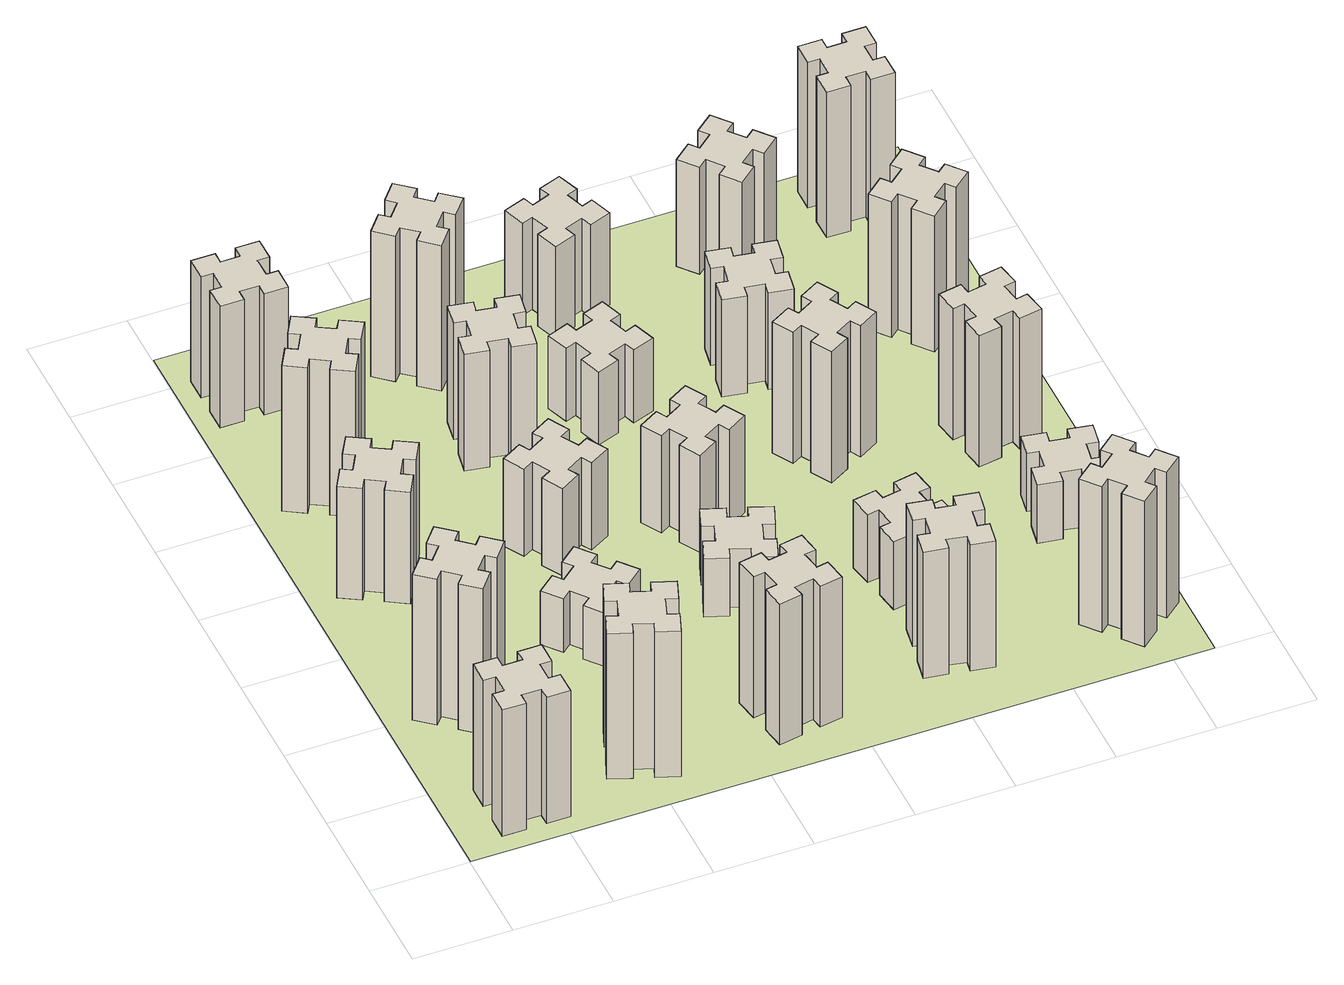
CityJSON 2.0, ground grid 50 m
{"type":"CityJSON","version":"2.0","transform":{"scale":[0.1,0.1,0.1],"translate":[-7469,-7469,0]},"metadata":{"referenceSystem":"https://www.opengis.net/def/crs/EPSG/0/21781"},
"CityObjects":{
"building1":{"type":"Building","attributes":{"class":"1000","function":"1000","usage":"1000","yearOfConstruction":2016,"roofType":"1000","measuredHeight":78,"storeysAboveGround":30,"storeysBelowGround":0},"geometry":[{"type":"Solid","lod":"1","boundaries":[[[[0,1,2,3,4,5,6,7,8,9,10,11,12,13,14,15,16,17,18,19]],[[17,16,20,21]],[[16,15,22,20]],[[15,14,23,22]],[[14,13,24,23]],[[13,12,25,24]],[[12,11,26,25]],[[11,10,27,26]],[[10,9,28,27]],[[9,8,29,28]],[[8,7,30,29]],[[7,6,31,30]],[[6,5,32,31]],[[5,4,33,32]],[[4,3,34,33]],[[3,2,35,34]],[[2,1,36,35]],[[1,0,37,36]],[[0,19,38,37]],[[19,18,39,38]],[[18,17,21,39]],[[24,25,26,27,28,29,30,31,32,33,34,35,36,37,38,39,21,20,22,23]]]]}]},
"building2":{"type":"Building","attributes":{"class":"1000","function":"1000","usage":"1000","yearOfConstruction":2016,"roofType":"1000","measuredHeight":90,"storeysAboveGround":30,"storeysBelowGround":0},"geometry":[{"type":"Solid","lod":"1","boundaries":[[[[40,41,42,43,44,45,46,47,48,49,50,51,52,53,54,55,56,57,58,59]],[[57,56,60,61]],[[56,55,62,60]],[[55,54,63,62]],[[54,53,64,63]],[[53,52,65,64]],[[52,51,66,65]],[[51,50,67,66]],[[50,49,68,67]],[[49,48,69,68]],[[48,47,70,69]],[[47,46,71,70]],[[46,45,72,71]],[[45,44,73,72]],[[44,43,74,73]],[[43,42,75,74]],[[42,41,76,75]],[[41,40,77,76]],[[40,59,78,77]],[[59,58,79,78]],[[58,57,61,79]],[[64,65,66,67,68,69,70,71,72,73,74,75,76,77,78,79,61,60,62,63]]]]}]},
"building3":{"type":"Building","attributes":{"class":"1000","function":"1000","usage":"1000","yearOfConstruction":2016,"roofType":"1000","measuredHeight":69,"storeysAboveGround":30,"storeysBelowGround":0},"geometry":[{"type":"Solid","lod":"1","boundaries":[[[[80,81,82,83,84,85,86,87,88,89,90,91,92,93,94,95,96,97,98,99]],[[97,96,100,101]],[[96,95,102,100]],[[95,94,103,102]],[[94,93,104,103]],[[93,92,105,104]],[[92,91,106,105]],[[91,90,107,106]],[[90,89,108,107]],[[89,88,109,108]],[[88,87,110,109]],[[87,86,111,110]],[[86,85,112,111]],[[85,84,113,112]],[[84,83,114,113]],[[83,82,115,114]],[[82,81,116,115]],[[81,80,117,116]],[[80,99,118,117]],[[99,98,119,118]],[[98,97,101,119]],[[104,105,106,107,108,109,110,111,112,113,114,115,116,117,118,119,101,100,102,103]]]]}]},
"building4":{"type":"Building","attributes":{"class":"1000","function":"1000","usage":"1000","yearOfConstruction":2016,"roofType":"1000","measuredHeight":90,"storeysAboveGround":30,"storeysBelowGround":0},"geometry":[{"type":"Solid","lod":"1","boundaries":[[[[120,121,122,123,124,125,126,127,128,129,130,131,132,133,134,135,136,137,138,139]],[[137,136,140,141]],[[136,135,142,140]],[[135,134,143,142]],[[134,133,144,143]],[[133,132,145,144]],[[132,131,146,145]],[[131,130,147,146]],[[130,129,148,147]],[[129,128,149,148]],[[128,127,150,149]],[[127,126,151,150]],[[126,125,152,151]],[[125,124,153,152]],[[124,123,154,153]],[[123,122,155,154]],[[122,121,156,155]],[[121,120,157,156]],[[120,139,158,157]],[[139,138,159,158]],[[138,137,141,159]],[[144,145,146,147,148,149,150,151,152,153,154,155,156,157,158,159,141,140,142,143]]]]}]},
"building5":{"type":"Building","attributes":{"class":"1000","function":"1000","usage":"1000","yearOfConstruction":2016,"roofType":"1000","measuredHeight":90,"storeysAboveGround":30,"storeysBelowGround":0},"geometry":[{"type":"Solid","lod":"1","boundaries":[[[[160,161,162,163,164,165,166,167,168,169,170,171,172,173,174,175,176,177,178,179]],[[177,176,180,181]],[[176,175,182,180]],[[175,174,183,182]],[[174,173,184,183]],[[173,172,185,184]],[[172,171,186,185]],[[171,170,187,186]],[[170,169,188,187]],[[169,168,189,188]],[[168,167,190,189]],[[167,166,191,190]],[[166,165,192,191]],[[165,164,193,192]],[[164,163,194,193]],[[163,162,195,194]],[[162,161,196,195]],[[161,160,197,196]],[[160,179,198,197]],[[179,178,199,198]],[[178,177,181,199]],[[184,185,186,187,188,189,190,191,192,193,194,195,196,197,198,199,181,180,182,183]]]]}]},
"building6":{"type":"Building","attributes":{"class":"1000","function":"1000","usage":"1000","yearOfConstruction":2016,"roofType":"1000","measuredHeight":75,"storeysAboveGround":30,"storeysBelowGround":0},"geometry":[{"type":"Solid","lod":"1","boundaries":[[[[200,201,202,203,204,205,206,207,208,209,210,211,212,213,214,215,216,217,218,219]],[[217,216,220,221]],[[216,215,222,220]],[[215,214,223,222]],[[214,213,224,223]],[[213,212,225,224]],[[212,211,226,225]],[[211,210,227,226]],[[210,209,228,227]],[[209,208,229,228]],[[208,207,230,229]],[[207,206,231,230]],[[206,205,232,231]],[[205,204,233,232]],[[204,203,234,233]],[[203,202,235,234]],[[202,201,236,235]],[[201,200,237,236]],[[200,219,238,237]],[[219,218,239,238]],[[218,217,221,239]],[[224,225,226,227,228,229,230,231,232,233,234,235,236,237,238,239,221,220,222,223]]]]}]},
"building7":{"type":"Building","attributes":{"class":"1000","function":"1000","usage":"1000","yearOfConstruction":2016,"roofType":"1000","measuredHeight":33,"storeysAboveGround":30,"storeysBelowGround":0},"geometry":[{"type":"Solid","lod":"1","boundaries":[[[[240,241,242,243,244,245,246,247,248,249,250,251,252,253,254,255,256,257,258,259]],[[257,256,260,261]],[[256,255,262,260]],[[255,254,263,262]],[[254,253,264,263]],[[253,252,265,264]],[[252,251,266,265]],[[251,250,267,266]],[[250,249,268,267]],[[249,248,269,268]],[[248,247,270,269]],[[247,246,271,270]],[[246,245,272,271]],[[245,244,273,272]],[[244,243,274,273]],[[243,242,275,274]],[[242,241,276,275]],[[241,240,277,276]],[[240,259,278,277]],[[259,258,279,278]],[[258,257,261,279]],[[264,265,266,267,268,269,270,271,272,273,274,275,276,277,278,279,261,260,262,263]]]]}]},
"building8":{"type":"Building","attributes":{"class":"1000","function":"1000","usage":"1000","yearOfConstruction":2016,"roofType":"1000","measuredHeight":54,"storeysAboveGround":30,"storeysBelowGround":0},"geometry":[{"type":"Solid","lod":"1","boundaries":[[[[280,281,282,283,284,285,286,287,288,289,290,291,292,293,294,295,296,297,298,299]],[[297,296,300,301]],[[296,295,302,300]],[[295,294,303,302]],[[294,293,304,303]],[[293,292,305,304]],[[292,291,306,305]],[[291,290,307,306]],[[290,289,308,307]],[[289,288,309,308]],[[288,287,310,309]],[[287,286,311,310]],[[286,285,312,311]],[[285,284,313,312]],[[284,283,314,313]],[[283,282,315,314]],[[282,281,316,315]],[[281,280,317,316]],[[280,299,318,317]],[[299,298,319,318]],[[298,297,301,319]],[[304,305,306,307,308,309,310,311,312,313,314,315,316,317,318,319,301,300,302,303]]]]}]},
"building9":{"type":"Building","attributes":{"class":"1000","function":"1000","usage":"1000","yearOfConstruction":2016,"roofType":"1000","measuredHeight":87,"storeysAboveGround":30,"storeysBelowGround":0},"geometry":[{"type":"Solid","lod":"1","boundaries":[[[[320,321,322,323,324,325,326,327,328,329,330,331,332,333,334,335,336,337,338,339]],[[337,336,340,341]],[[336,335,342,340]],[[335,334,343,342]],[[334,333,344,343]],[[333,332,345,344]],[[332,331,346,345]],[[331,330,347,346]],[[330,329,348,347]],[[329,328,349,348]],[[328,327,350,349]],[[327,326,351,350]],[[326,325,352,351]],[[325,324,353,352]],[[324,323,354,353]],[[323,322,355,354]],[[322,321,356,355]],[[321,320,357,356]],[[320,339,358,357]],[[339,338,359,358]],[[338,337,341,359]],[[344,345,346,347,348,349,350,351,352,353,354,355,356,357,358,359,341,340,342,343]]]]}]},
"building10":{"type":"Building","attributes":{"class":"1000","function":"1000","usage":"1000","yearOfConstruction":2016,"roofType":"1000","measuredHeight":72,"storeysAboveGround":30,"storeysBelowGround":0},"geometry":[{"type":"Solid","lod":"1","boundaries":[[[[360,361,362,363,364,365,366,367,368,369,370,371,372,373,374,375,376,377,378,379]],[[377,376,380,381]],[[376,375,382,380]],[[375,374,383,382]],[[374,373,384,383]],[[373,372,385,384]],[[372,371,386,385]],[[371,370,387,386]],[[370,369,388,387]],[[369,368,389,388]],[[368,367,390,389]],[[367,366,391,390]],[[366,365,392,391]],[[365,364,393,392]],[[364,363,394,393]],[[363,362,395,394]],[[362,361,396,395]],[[361,360,397,396]],[[360,379,398,397]],[[379,378,399,398]],[[378,377,381,399]],[[384,385,386,387,388,389,390,391,392,393,394,395,396,397,398,399,381,380,382,383]]]]}]},
"building11":{"type":"Building","attributes":{"class":"1000","function":"1000","usage":"1000","yearOfConstruction":2016,"roofType":"1000","measuredHeight":90,"storeysAboveGround":30,"storeysBelowGround":0},"geometry":[{"type":"Solid","lod":"1","boundaries":[[[[400,401,402,403,404,405,406,407,408,409,410,411,412,413,414,415,416,417,418,419]],[[417,416,420,421]],[[416,415,422,420]],[[415,414,423,422]],[[414,413,424,423]],[[413,412,425,424]],[[412,411,426,425]],[[411,410,427,426]],[[410,409,428,427]],[[409,408,429,428]],[[408,407,430,429]],[[407,406,431,430]],[[406,405,432,431]],[[405,404,433,432]],[[404,403,434,433]],[[403,402,435,434]],[[402,401,436,435]],[[401,400,437,436]],[[400,419,438,437]],[[419,418,439,438]],[[418,417,421,439]],[[424,425,426,427,428,429,430,431,432,433,434,435,436,437,438,439,421,420,422,423]]]]}]},
"building12":{"type":"Building","attributes":{"class":"1000","function":"1000","usage":"1000","yearOfConstruction":2016,"roofType":"1000","measuredHeight":36,"storeysAboveGround":30,"storeysBelowGround":0},"geometry":[{"type":"Solid","lod":"1","boundaries":[[[[440,441,442,443,444,445,446,447,448,449,450,451,452,453,454,455,456,457,458,459]],[[457,456,460,461]],[[456,455,462,460]],[[455,454,463,462]],[[454,453,464,463]],[[453,452,465,464]],[[452,451,466,465]],[[451,450,467,466]],[[450,449,468,467]],[[449,448,469,468]],[[448,447,470,469]],[[447,446,471,470]],[[446,445,472,471]],[[445,444,473,472]],[[444,443,474,473]],[[443,442,475,474]],[[442,441,476,475]],[[441,440,477,476]],[[440,459,478,477]],[[459,458,479,478]],[[458,457,461,479]],[[464,465,466,467,468,469,470,471,472,473,474,475,476,477,478,479,461,460,462,463]]]]}]},
"building13":{"type":"Building","attributes":{"class":"1000","function":"1000","usage":"1000","yearOfConstruction":2016,"roofType":"1000","measuredHeight":60,"storeysAboveGround":30,"storeysBelowGround":0},"geometry":[{"type":"Solid","lod":"1","boundaries":[[[[480,481,482,483,484,485,486,487,488,489,490,491,492,493,494,495,496,497,498,499]],[[497,496,500,501]],[[496,495,502,500]],[[495,494,503,502]],[[494,493,504,503]],[[493,492,505,504]],[[492,491,506,505]],[[491,490,507,506]],[[490,489,508,507]],[[489,488,509,508]],[[488,487,510,509]],[[487,486,511,510]],[[486,485,512,511]],[[485,484,513,512]],[[484,483,514,513]],[[483,482,515,514]],[[482,481,516,515]],[[481,480,517,516]],[[480,499,518,517]],[[499,498,519,518]],[[498,497,501,519]],[[504,505,506,507,508,509,510,511,512,513,514,515,516,517,518,519,501,500,502,503]]]]}]},
"building14":{"type":"Building","attributes":{"class":"1000","function":"1000","usage":"1000","yearOfConstruction":2016,"roofType":"1000","measuredHeight":45,"storeysAboveGround":30,"storeysBelowGround":0},"geometry":[{"type":"Solid","lod":"1","boundaries":[[[[520,521,522,523,524,525,526,527,528,529,530,531,532,533,534,535,536,537,538,539]],[[537,536,540,541]],[[536,535,542,540]],[[535,534,543,542]],[[534,533,544,543]],[[533,532,545,544]],[[532,531,546,545]],[[531,530,547,546]],[[530,529,548,547]],[[529,528,549,548]],[[528,527,550,549]],[[527,526,551,550]],[[526,525,552,551]],[[525,524,553,552]],[[524,523,554,553]],[[523,522,555,554]],[[522,521,556,555]],[[521,520,557,556]],[[520,539,558,557]],[[539,538,559,558]],[[538,537,541,559]],[[544,545,546,547,548,549,550,551,552,553,554,555,556,557,558,559,541,540,542,543]]]]}]},
"building15":{"type":"Building","attributes":{"class":"1000","function":"1000","usage":"1000","yearOfConstruction":2016,"roofType":"1000","measuredHeight":78,"storeysAboveGround":30,"storeysBelowGround":0},"geometry":[{"type":"Solid","lod":"1","boundaries":[[[[560,561,562,563,564,565,566,567,568,569,570,571,572,573,574,575,576,577,578,579]],[[577,576,580,581]],[[576,575,582,580]],[[575,574,583,582]],[[574,573,584,583]],[[573,572,585,584]],[[572,571,586,585]],[[571,570,587,586]],[[570,569,588,587]],[[569,568,589,588]],[[568,567,590,589]],[[567,566,591,590]],[[566,565,592,591]],[[565,564,593,592]],[[564,563,594,593]],[[563,562,595,594]],[[562,561,596,595]],[[561,560,597,596]],[[560,579,598,597]],[[579,578,599,598]],[[578,577,581,599]],[[584,585,586,587,588,589,590,591,592,593,594,595,596,597,598,599,581,580,582,583]]]]}]},
"building16":{"type":"Building","attributes":{"class":"1000","function":"1000","usage":"1000","yearOfConstruction":2016,"roofType":"1000","measuredHeight":57,"storeysAboveGround":30,"storeysBelowGround":0},"geometry":[{"type":"Solid","lod":"1","boundaries":[[[[600,601,602,603,604,605,606,607,608,609,610,611,612,613,614,615,616,617,618,619]],[[617,616,620,621]],[[616,615,622,620]],[[615,614,623,622]],[[614,613,624,623]],[[613,612,625,624]],[[612,611,626,625]],[[611,610,627,626]],[[610,609,628,627]],[[609,608,629,628]],[[608,607,630,629]],[[607,606,631,630]],[[606,605,632,631]],[[605,604,633,632]],[[604,603,634,633]],[[603,602,635,634]],[[602,601,636,635]],[[601,600,637,636]],[[600,619,638,637]],[[619,618,639,638]],[[618,617,621,639]],[[624,625,626,627,628,629,630,631,632,633,634,635,636,637,638,639,621,620,622,623]]]]}]},
"building17":{"type":"Building","attributes":{"class":"1000","function":"1000","usage":"1000","yearOfConstruction":2016,"roofType":"1000","measuredHeight":42,"storeysAboveGround":30,"storeysBelowGround":0},"geometry":[{"type":"Solid","lod":"1","boundaries":[[[[640,641,642,643,644,645,646,647,648,649,650,651,652,653,654,655,656,657,658,659]],[[657,656,660,661]],[[656,655,662,660]],[[655,654,663,662]],[[654,653,664,663]],[[653,652,665,664]],[[652,651,666,665]],[[651,650,667,666]],[[650,649,668,667]],[[649,648,669,668]],[[648,647,670,669]],[[647,646,671,670]],[[646,645,672,671]],[[645,644,673,672]],[[644,643,674,673]],[[643,642,675,674]],[[642,641,676,675]],[[641,640,677,676]],[[640,659,678,677]],[[659,658,679,678]],[[658,657,661,679]],[[664,665,666,667,668,669,670,671,672,673,674,675,676,677,678,679,661,660,662,663]]]]}]},
"building18":{"type":"Building","attributes":{"class":"1000","function":"1000","usage":"1000","yearOfConstruction":2016,"roofType":"1000","measuredHeight":81,"storeysAboveGround":30,"storeysBelowGround":0},"geometry":[{"type":"Solid","lod":"1","boundaries":[[[[680,681,682,683,684,685,686,687,688,689,690,691,692,693,694,695,696,697,698,699]],[[697,696,700,701]],[[696,695,702,700]],[[695,694,703,702]],[[694,693,704,703]],[[693,692,705,704]],[[692,691,706,705]],[[691,690,707,706]],[[690,689,708,707]],[[689,688,709,708]],[[688,687,710,709]],[[687,686,711,710]],[[686,685,712,711]],[[685,684,713,712]],[[684,683,714,713]],[[683,682,715,714]],[[682,681,716,715]],[[681,680,717,716]],[[680,699,718,717]],[[699,698,719,718]],[[698,697,701,719]],[[704,705,706,707,708,709,710,711,712,713,714,715,716,717,718,719,701,700,702,703]]]]}]},
"building19":{"type":"Building","attributes":{"class":"1000","function":"1000","usage":"1000","yearOfConstruction":2016,"roofType":"1000","measuredHeight":60,"storeysAboveGround":30,"storeysBelowGround":0},"geometry":[{"type":"Solid","lod":"1","boundaries":[[[[720,721,722,723,724,725,726,727,728,729,730,731,732,733,734,735,736,737,738,739]],[[737,736,740,741]],[[736,735,742,740]],[[735,734,743,742]],[[734,733,744,743]],[[733,732,745,744]],[[732,731,746,745]],[[731,730,747,746]],[[730,729,748,747]],[[729,728,749,748]],[[728,727,750,749]],[[727,726,751,750]],[[726,725,752,751]],[[725,724,753,752]],[[724,723,754,753]],[[723,722,755,754]],[[722,721,756,755]],[[721,720,757,756]],[[720,739,758,757]],[[739,738,759,758]],[[738,737,741,759]],[[744,745,746,747,748,749,750,751,752,753,754,755,756,757,758,759,741,740,742,743]]]]}]},
"building20":{"type":"Building","attributes":{"class":"1000","function":"1000","usage":"1000","yearOfConstruction":2016,"roofType":"1000","measuredHeight":90,"storeysAboveGround":30,"storeysBelowGround":0},"geometry":[{"type":"Solid","lod":"1","boundaries":[[[[760,761,762,763,764,765,766,767,768,769,770,771,772,773,774,775,776,777,778,779]],[[777,776,780,781]],[[776,775,782,780]],[[775,774,783,782]],[[774,773,784,783]],[[773,772,785,784]],[[772,771,786,785]],[[771,770,787,786]],[[770,769,788,787]],[[769,768,789,788]],[[768,767,790,789]],[[767,766,791,790]],[[766,765,792,791]],[[765,764,793,792]],[[764,763,794,793]],[[763,762,795,794]],[[762,761,796,795]],[[761,760,797,796]],[[760,779,798,797]],[[779,778,799,798]],[[778,777,781,799]],[[784,785,786,787,788,789,790,791,792,793,794,795,796,797,798,799,781,780,782,783]]]]}]},
"building21":{"type":"Building","attributes":{"class":"1000","function":"1000","usage":"1000","yearOfConstruction":2016,"roofType":"1000","measuredHeight":66,"storeysAboveGround":30,"storeysBelowGround":0},"geometry":[{"type":"Solid","lod":"1","boundaries":[[[[800,801,802,803,804,805,806,807,808,809,810,811,812,813,814,815,816,817,818,819]],[[817,816,820,821]],[[816,815,822,820]],[[815,814,823,822]],[[814,813,824,823]],[[813,812,825,824]],[[812,811,826,825]],[[811,810,827,826]],[[810,809,828,827]],[[809,808,829,828]],[[808,807,830,829]],[[807,806,831,830]],[[806,805,832,831]],[[805,804,833,832]],[[804,803,834,833]],[[803,802,835,834]],[[802,801,836,835]],[[801,800,837,836]],[[800,819,838,837]],[[819,818,839,838]],[[818,817,821,839]],[[824,825,826,827,828,829,830,831,832,833,834,835,836,837,838,839,821,820,822,823]]]]}]},
"building22":{"type":"Building","attributes":{"class":"1000","function":"1000","usage":"1000","yearOfConstruction":2016,"roofType":"1000","measuredHeight":36,"storeysAboveGround":30,"storeysBelowGround":0},"geometry":[{"type":"Solid","lod":"1","boundaries":[[[[840,841,842,843,844,845,846,847,848,849,850,851,852,853,854,855,856,857,858,859]],[[857,856,860,861]],[[856,855,862,860]],[[855,854,863,862]],[[854,853,864,863]],[[853,852,865,864]],[[852,851,866,865]],[[851,850,867,866]],[[850,849,868,867]],[[849,848,869,868]],[[848,847,870,869]],[[847,846,871,870]],[[846,845,872,871]],[[845,844,873,872]],[[844,843,874,873]],[[843,842,875,874]],[[842,841,876,875]],[[841,840,877,876]],[[840,859,878,877]],[[859,858,879,878]],[[858,857,861,879]],[[864,865,866,867,868,869,870,871,872,873,874,875,876,877,878,879,861,860,862,863]]]]}]},
"building23":{"type":"Building","attributes":{"class":"1000","function":"1000","usage":"1000","yearOfConstruction":2016,"roofType":"1000","measuredHeight":81,"storeysAboveGround":30,"storeysBelowGround":0},"geometry":[{"type":"Solid","lod":"1","boundaries":[[[[880,881,882,883,884,885,886,887,888,889,890,891,892,893,894,895,896,897,898,899]],[[897,896,900,901]],[[896,895,902,900]],[[895,894,903,902]],[[894,893,904,903]],[[893,892,905,904]],[[892,891,906,905]],[[891,890,907,906]],[[890,889,908,907]],[[889,888,909,908]],[[888,887,910,909]],[[887,886,911,910]],[[886,885,912,911]],[[885,884,913,912]],[[884,883,914,913]],[[883,882,915,914]],[[882,881,916,915]],[[881,880,917,916]],[[880,899,918,917]],[[899,898,919,918]],[[898,897,901,919]],[[904,905,906,907,908,909,910,911,912,913,914,915,916,917,918,919,901,900,902,903]]]]}]},
"building24":{"type":"Building","attributes":{"class":"1000","function":"1000","usage":"1000","yearOfConstruction":2016,"roofType":"1000","measuredHeight":84,"storeysAboveGround":30,"storeysBelowGround":0},"geometry":[{"type":"Solid","lod":"1","boundaries":[[[[920,921,922,923,924,925,926,927,928,929,930,931,932,933,934,935,936,937,938,939]],[[937,936,940,941]],[[936,935,942,940]],[[935,934,943,942]],[[934,933,944,943]],[[933,932,945,944]],[[932,931,946,945]],[[931,930,947,946]],[[930,929,948,947]],[[929,928,949,948]],[[928,927,950,949]],[[927,926,951,950]],[[926,925,952,951]],[[925,924,953,952]],[[924,923,954,953]],[[923,922,955,954]],[[922,921,956,955]],[[921,920,957,956]],[[920,939,958,957]],[[939,938,959,958]],[[938,937,941,959]],[[944,945,946,947,948,949,950,951,952,953,954,955,956,957,958,959,941,940,942,943]]]]}]},
"building25":{"type":"Building","attributes":{"class":"1000","function":"1000","usage":"1000","yearOfConstruction":2016,"roofType":"1000","measuredHeight":90,"storeysAboveGround":30,"storeysBelowGround":0},"geometry":[{"type":"Solid","lod":"1","boundaries":[[[[960,961,962,963,964,965,966,967,968,969,970,971,972,973,974,975,976,977,978,979]],[[977,976,980,981]],[[976,975,982,980]],[[975,974,983,982]],[[974,973,984,983]],[[973,972,985,984]],[[972,971,986,985]],[[971,970,987,986]],[[970,969,988,987]],[[969,968,989,988]],[[968,967,990,989]],[[967,966,991,990]],[[966,965,992,991]],[[965,964,993,992]],[[964,963,994,993]],[[963,962,995,994]],[[962,961,996,995]],[[961,960,997,996]],[[960,979,998,997]],[[979,978,999,998]],[[978,977,981,999]],[[984,985,986,987,988,989,990,991,992,993,994,995,996,997,998,999,981,980,982,983]]]]}]},
"landuse1":{"type":"LandUse","attributes":{"name":"plot1","function":"1010"},"geometry":[{"type":"MultiSurface","lod":"1","boundaries":[[[1000,1001,1002,1003]]]}]}
},
"vertices":[
[265,325,0],[265,225,0],[205,225,0],[205,105,0],[325,105,0],[325,165,0],[425,165,0],[425,105,0],[545,105,0],[545,225,0],[485,225,0],[485,325,0],[545,325,0],[545,445,0],[425,445,0],[425,385,0],[325,385,0],[325,445,0],[205,445,0],[205,325,0],[325,385,780],[325,445,780],[425,385,780],[425,445,780],[545,445,780],[545,325,780],[485,325,780],[485,225,780],[545,225,780],[545,105,780],[425,105,780],[425,165,780],[325,165,780],[325,105,780],[205,105,780],[205,225,780],[265,225,780],[265,325,780],[205,325,780],[205,445,780],
[484,1067,0],[408,1132,0],[446,1178,0],[354,1255,0],[277,1163,0],[323,1124,0],[259,1048,0],[213,1086,0],[136,994,0],[228,917,0],[266,963,0],[343,899,0],[304,853,0],[396,776,0],[473,868,0],[427,906,0],[492,983,0],[538,944,0],[615,1036,0],[523,1113,0],[492,983,900],[538,944,900],[427,906,900],[473,868,900],[396,776,900],[304,853,900],[343,899,900],[266,963,900],[228,917,900],[136,994,900],[213,1086,900],[259,1048,900],[323,1124,900],[277,1163,900],[354,1255,900],[446,1178,900],[408,1132,900],[484,1067,900],[523,1113,900],[615,1036,900],
[474,2026,0],[387,2076,0],[417,2128,0],[313,2188,0],[253,2084,0],[305,2054,0],[255,1967,0],[203,1997,0],[143,1893,0],[247,1833,0],[277,1885,0],[364,1835,0],[334,1783,0],[438,1723,0],[498,1827,0],[446,1857,0],[496,1944,0],[548,1914,0],[608,2018,0],[504,2078,0],[496,1944,690],[548,1914,690],[446,1857,690],[498,1827,690],[438,1723,690],[334,1783,690],[364,1835,690],[277,1885,690],[247,1833,690],[143,1893,690],[203,1997,690],[255,1967,690],[305,2054,690],[253,2084,690],[313,2188,690],[417,2128,690],[387,2076,690],[474,2026,690],[504,2078,690],[608,2018,690],
[929,460,0],[895,366,0],[839,387,0],[797,274,0],[910,233,0],[931,289,0],[1025,255,0],[1004,199,0],[1117,157,0],[1158,270,0],[1102,291,0],[1136,385,0],[1192,364,0],[1233,477,0],[1120,518,0],[1100,462,0],[1006,496,0],[1027,552,0],[914,593,0],[873,480,0],[1006,496,900],[1027,552,900],[1100,462,900],[1120,518,900],[1233,477,900],[1192,364,900],[1136,385,900],[1102,291,900],[1158,270,900],[1117,157,900],[1004,199,900],[1025,255,900],[931,289,900],[910,233,900],[797,274,900],[839,387,900],[895,366,900],[929,460,900],[873,480,900],[914,593,900],
[446,2497,0],[496,2584,0],[548,2554,0],[608,2658,0],[504,2718,0],[474,2666,0],[387,2716,0],[417,2768,0],[313,2828,0],[253,2724,0],[305,2694,0],[255,2607,0],[203,2637,0],[143,2533,0],[247,2473,0],[277,2525,0],[364,2475,0],[334,2423,0],[438,2363,0],[498,2467,0],[364,2475,900],[334,2423,900],[277,2525,900],[247,2473,900],[143,2533,900],[203,2637,900],[255,2607,900],[305,2694,900],[253,2724,900],[313,2828,900],[417,2768,900],[387,2716,900],[474,2666,900],[504,2718,900],[608,2658,900],[548,2554,900],[496,2584,900],[446,2497,900],[498,2467,900],[438,2363,900],
[225,3225,0],[325,3225,0],[325,3165,0],[445,3165,0],[445,3285,0],[385,3285,0],[385,3385,0],[445,3385,0],[445,3505,0],[325,3505,0],[325,3445,0],[225,3445,0],[225,3505,0],[105,3505,0],[105,3385,0],[165,3385,0],[165,3285,0],[105,3285,0],[105,3165,0],[225,3165,0],[165,3285,750],[105,3285,750],[165,3385,750],[105,3385,750],[105,3505,750],[225,3505,750],[225,3445,750],[325,3445,750],[325,3505,750],[445,3505,750],[445,3385,750],[385,3385,750],[385,3285,750],[445,3285,750],[445,3165,750],[325,3165,750],[325,3225,750],[225,3225,750],[225,3165,750],[105,3165,750],
[1083,1332,0],[1006,1267,0],[968,1313,0],[876,1236,0],[953,1144,0],[999,1183,0],[1063,1106,0],[1017,1068,0],[1094,976,0],[1186,1053,0],[1148,1099,0],[1224,1163,0],[1263,1117,0],[1355,1194,0],[1278,1286,0],[1232,1248,0],[1167,1324,0],[1213,1363,0],[1136,1455,0],[1044,1378,0],[1167,1324,330],[1213,1363,330],[1232,1248,330],[1278,1286,330],[1355,1194,330],[1263,1117,330],[1224,1163,330],[1148,1099,330],[1186,1053,330],[1094,976,330],[1017,1068,330],[1063,1106,330],[999,1183,330],[953,1144,330],[876,1236,330],[968,1313,330],[1006,1267,330],[1083,1332,330],[1044,1378,330],[1136,1455,330],
[1336,1867,0],[1286,1954,0],[1338,1984,0],[1278,2088,0],[1174,2028,0],[1204,1976,0],[1117,1926,0],[1087,1978,0],[983,1918,0],[1043,1814,0],[1095,1844,0],[1145,1757,0],[1093,1727,0],[1153,1623,0],[1257,1683,0],[1227,1735,0],[1314,1785,0],[1344,1733,0],[1448,1793,0],[1388,1897,0],[1314,1785,540],[1344,1733,540],[1227,1735,540],[1257,1683,540],[1153,1623,540],[1093,1727,540],[1145,1757,540],[1095,1844,540],[1043,1814,540],[983,1918,540],[1087,1978,540],[1117,1926,540],[1204,1976,540],[1174,2028,540],[1278,2088,540],[1338,1984,540],[1286,1954,540],[1336,1867,540],[1388,1897,540],[1448,1793,540],
[1785,492,0],[1687,475,0],[1677,534,0],[1558,513,0],[1579,395,0],[1638,405,0],[1656,307,0],[1597,297,0],[1617,178,0],[1736,199,0],[1725,258,0],[1824,276,0],[1834,217,0],[1952,237,0],[1931,356,0],[1872,345,0],[1855,444,0],[1914,454,0],[1893,572,0],[1775,551,0],[1855,444,870],[1914,454,870],[1872,345,870],[1931,356,870],[1952,237,870],[1834,217,870],[1824,276,870],[1725,258,870],[1736,199,870],[1617,178,870],[1597,297,870],[1656,307,870],[1638,405,870],[1579,395,870],[1558,513,870],[1677,534,870],[1687,475,870],[1785,492,870],[1775,551,870],[1893,572,870],
[1315,2527,0],[1332,2625,0],[1391,2615,0],[1412,2733,0],[1294,2754,0],[1284,2695,0],[1185,2712,0],[1196,2771,0],[1077,2792,0],[1057,2674,0],[1116,2664,0],[1098,2565,0],[1039,2576,0],[1018,2457,0],[1137,2437,0],[1147,2496,0],[1245,2478,0],[1235,2419,0],[1353,2398,0],[1374,2517,0],[1245,2478,720],[1235,2419,720],[1147,2496,720],[1137,2437,720],[1018,2457,720],[1039,2576,720],[1098,2565,720],[1116,2664,720],[1057,2674,720],[1077,2792,720],[1196,2771,720],[1185,2712,720],[1284,2695,720],[1294,2754,720],[1412,2733,720],[1391,2615,720],[1332,2625,720],[1315,2527,720],[1374,2517,720],[1353,2398,720],
[1006,3183,0],[1083,3119,0],[1044,3073,0],[1136,2996,0],[1213,3088,0],[1167,3126,0],[1232,3203,0],[1278,3164,0],[1355,3256,0],[1263,3333,0],[1224,3287,0],[1148,3352,0],[1186,3398,0],[1094,3475,0],[1017,3383,0],[1063,3344,0],[999,3268,0],[953,3306,0],[876,3214,0],[968,3137,0],[999,3268,900],[953,3306,900],[1063,3344,900],[1017,3383,900],[1094,3475,900],[1186,3398,900],[1148,3352,900],[1224,3287,900],[1263,3333,900],[1355,3256,900],[1278,3164,900],[1232,3203,900],[1167,3126,900],[1213,3088,900],[1136,2996,900],[1044,3073,900],[1083,3119,900],[1006,3183,900],[968,3137,900],[876,3214,900],
[1771,1129,0],[1865,1095,0],[1844,1039,0],[1957,997,0],[1998,1110,0],[1942,1131,0],[1976,1225,0],[2032,1204,0],[2073,1317,0],[1960,1358,0],[1940,1302,0],[1846,1336,0],[1867,1392,0],[1754,1433,0],[1713,1320,0],[1769,1300,0],[1735,1206,0],[1679,1227,0],[1637,1114,0],[1750,1073,0],[1735,1206,360],[1679,1227,360],[1769,1300,360],[1713,1320,360],[1754,1433,360],[1867,1392,360],[1846,1336,360],[1940,1302,360],[1960,1358,360],[2073,1317,360],[2032,1204,360],[1976,1225,360],[1942,1131,360],[1998,1110,360],[1957,997,360],[1844,1039,360],[1865,1095,360],[1771,1129,360],[1750,1073,360],[1637,1114,360],
[1976,1767,0],[1926,1854,0],[1978,1884,0],[1918,1988,0],[1814,1928,0],[1844,1876,0],[1757,1826,0],[1727,1878,0],[1623,1818,0],[1683,1714,0],[1735,1744,0],[1785,1657,0],[1733,1627,0],[1793,1523,0],[1897,1583,0],[1867,1635,0],[1954,1685,0],[1984,1633,0],[2088,1693,0],[2028,1797,0],[1954,1685,600],[1984,1633,600],[1867,1635,600],[1897,1583,600],[1793,1523,600],[1733,1627,600],[1785,1657,600],[1735,1744,600],[1683,1714,600],[1623,1818,600],[1727,1878,600],[1757,1826,600],[1844,1876,600],[1814,1928,600],[1918,1988,600],[1978,1884,600],[1926,1854,600],[1976,1767,600],[2028,1797,600],[2088,1693,600],
[1876,2586,0],[1842,2680,0],[1898,2700,0],[1857,2813,0],[1744,2772,0],[1765,2716,0],[1671,2682,0],[1650,2738,0],[1537,2697,0],[1579,2584,0],[1635,2605,0],[1669,2511,0],[1613,2490,0],[1654,2377,0],[1767,2419,0],[1746,2475,0],[1840,2509,0],[1860,2453,0],[1973,2494,0],[1932,2607,0],[1840,2509,450],[1860,2453,450],[1746,2475,450],[1767,2419,450],[1654,2377,450],[1613,2490,450],[1669,2511,450],[1635,2605,450],[1579,2584,450],[1537,2697,450],[1650,2738,450],[1671,2682,450],[1765,2716,450],[1744,2772,450],[1857,2813,450],[1898,2700,450],[1842,2680,450],[1876,2586,450],[1932,2607,450],[1973,2494,450],
[2496,544,0],[2478,445,0],[2419,456,0],[2398,337,0],[2517,317,0],[2527,376,0],[2625,358,0],[2615,299,0],[2733,278,0],[2754,397,0],[2695,407,0],[2712,505,0],[2771,495,0],[2792,613,0],[2674,634,0],[2664,575,0],[2565,592,0],[2576,651,0],[2457,672,0],[2437,554,0],[2565,592,780],[2576,651,780],[2664,575,780],[2674,634,780],[2792,613,780],[2771,495,780],[2712,505,780],[2695,407,780],[2754,397,780],[2733,278,780],[2615,299,780],[2625,358,780],[2527,376,780],[2517,317,780],[2398,337,780],[2419,456,780],[2478,445,780],[2496,544,780],[2437,554,780],[2457,672,780],
[1846,3215,0],[1940,3249,0],[1960,3193,0],[2073,3234,0],[2032,3347,0],[1976,3326,0],[1942,3420,0],[1998,3440,0],[1957,3553,0],[1844,3512,0],[1865,3456,0],[1771,3422,0],[1750,3478,0],[1637,3437,0],[1679,3324,0],[1735,3345,0],[1769,3251,0],[1713,3230,0],[1754,3117,0],[1867,3159,0],[1769,3251,570],[1713,3230,570],[1735,3345,570],[1679,3324,570],[1637,3437,570],[1750,3478,570],[1771,3422,570],[1865,3456,570],[1844,3512,570],[1957,3553,570],[1998,3440,570],[1942,3420,570],[1976,3326,570],[2032,3347,570],[2073,3234,570],[1960,3193,570],[1940,3249,570],[1846,3215,570],[1867,3159,570],[1754,3117,570],
[2625,1132,0],[2527,1115,0],[2517,1174,0],[2398,1153,0],[2419,1035,0],[2478,1045,0],[2496,947,0],[2437,937,0],[2457,818,0],[2576,839,0],[2565,898,0],[2664,916,0],[2674,857,0],[2792,877,0],[2771,996,0],[2712,985,0],[2695,1084,0],[2754,1094,0],[2733,1212,0],[2615,1191,0],[2695,1084,420],[2754,1094,420],[2712,985,420],[2771,996,420],[2792,877,420],[2674,857,420],[2664,916,420],[2565,898,420],[2576,839,420],[2457,818,420],[2437,937,420],[2496,947,420],[2478,1045,420],[2419,1035,420],[2398,1153,420],[2517,1174,420],[2527,1115,420],[2625,1132,420],[2615,1191,420],[2733,1212,420],
[2716,1967,0],[2666,2054,0],[2718,2084,0],[2658,2188,0],[2554,2128,0],[2584,2076,0],[2497,2026,0],[2467,2078,0],[2363,2018,0],[2423,1914,0],[2475,1944,0],[2525,1857,0],[2473,1827,0],[2533,1723,0],[2637,1783,0],[2607,1835,0],[2694,1885,0],[2724,1833,0],[2828,1893,0],[2768,1997,0],[2694,1885,810],[2724,1833,810],[2607,1835,810],[2637,1783,810],[2533,1723,810],[2473,1827,810],[2525,1857,810],[2475,1944,810],[2423,1914,810],[2363,2018,810],[2467,2078,810],[2497,2026,810],[2584,2076,810],[2554,2128,810],[2658,2188,810],[2718,2084,810],[2666,2054,810],[2716,1967,810],[2768,1997,810],[2828,1893,810],
[2564,2695,0],[2465,2712,0],[2476,2771,0],[2357,2792,0],[2337,2674,0],[2396,2664,0],[2378,2565,0],[2319,2576,0],[2298,2457,0],[2417,2437,0],[2427,2496,0],[2525,2478,0],[2515,2419,0],[2633,2398,0],[2654,2517,0],[2595,2527,0],[2612,2625,0],[2671,2615,0],[2692,2733,0],[2574,2754,0],[2612,2625,600],[2671,2615,600],[2595,2527,600],[2654,2517,600],[2633,2398,600],[2515,2419,600],[2525,2478,600],[2427,2496,600],[2417,2437,600],[2298,2457,600],[2319,2576,600],[2378,2565,600],[2396,2664,600],[2337,2674,600],[2357,2792,600],[2476,2771,600],[2465,2712,600],[2564,2695,600],[2574,2754,600],[2692,2733,600],
[3468,259,0],[3544,323,0],[3583,277,0],[3675,354,0],[3598,446,0],[3552,408,0],[3487,484,0],[3533,523,0],[3456,615,0],[3364,538,0],[3403,492,0],[3326,427,0],[3288,473,0],[3196,396,0],[3273,304,0],[3319,343,0],[3383,266,0],[3337,228,0],[3414,136,0],[3506,213,0],[3383,266,900],[3337,228,900],[3319,343,900],[3273,304,900],[3196,396,900],[3288,473,900],[3326,427,900],[3403,492,900],[3364,538,900],[3456,615,900],[3533,523,900],[3487,484,900],[3552,408,900],[3598,446,900],[3675,354,900],[3583,277,900],[3544,323,900],[3468,259,900],[3506,213,900],[3414,136,900],
[2812,3368,0],[2747,3444,0],[2793,3483,0],[2716,3575,0],[2624,3498,0],[2663,3452,0],[2586,3387,0],[2548,3433,0],[2456,3356,0],[2533,3264,0],[2579,3303,0],[2643,3226,0],[2597,3188,0],[2674,3096,0],[2766,3173,0],[2728,3219,0],[2804,3283,0],[2843,3237,0],[2935,3314,0],[2858,3406,0],[2804,3283,660],[2843,3237,660],[2728,3219,660],[2766,3173,660],[2674,3096,660],[2597,3188,660],[2643,3226,660],[2579,3303,660],[2533,3264,660],[2456,3356,660],[2548,3433,660],[2586,3387,660],[2663,3452,660],[2624,3498,660],[2716,3575,660],[2793,3483,660],[2747,3444,660],[2812,3368,660],[2858,3406,660],[2935,3314,660],
[3367,1016,0],[3465,998,0],[3455,939,0],[3573,918,0],[3594,1037,0],[3535,1047,0],[3552,1145,0],[3611,1135,0],[3632,1253,0],[3514,1274,0],[3504,1215,0],[3405,1232,0],[3416,1291,0],[3297,1312,0],[3277,1194,0],[3336,1184,0],[3318,1085,0],[3259,1096,0],[3238,977,0],[3357,957,0],[3318,1085,360],[3259,1096,360],[3336,1184,360],[3277,1194,360],[3297,1312,360],[3416,1291,360],[3405,1232,360],[3504,1215,360],[3514,1274,360],[3632,1253,360],[3611,1135,360],[3552,1145,360],[3535,1047,360],[3594,1037,360],[3573,918,360],[3455,939,360],[3465,998,360],[3367,1016,360],[3357,957,360],[3238,977,360],
[3365,1872,0],[3267,1855,0],[3257,1914,0],[3138,1893,0],[3159,1775,0],[3218,1785,0],[3236,1687,0],[3177,1677,0],[3197,1558,0],[3316,1579,0],[3305,1638,0],[3404,1656,0],[3414,1597,0],[3532,1617,0],[3511,1736,0],[3452,1725,0],[3435,1824,0],[3494,1834,0],[3473,1952,0],[3355,1931,0],[3435,1824,810],[3494,1834,810],[3452,1725,810],[3511,1736,810],[3532,1617,810],[3414,1597,810],[3404,1656,810],[3305,1638,810],[3316,1579,810],[3197,1558,810],[3177,1677,810],[3236,1687,810],[3218,1785,810],[3159,1775,810],[3138,1893,810],[3257,1914,810],[3267,1855,810],[3365,1872,810],[3355,1931,810],[3473,1952,810],
[3452,2628,0],[3387,2704,0],[3433,2743,0],[3356,2835,0],[3264,2758,0],[3303,2712,0],[3226,2647,0],[3188,2693,0],[3096,2616,0],[3173,2524,0],[3219,2563,0],[3283,2486,0],[3237,2448,0],[3314,2356,0],[3406,2433,0],[3368,2479,0],[3444,2543,0],[3483,2497,0],[3575,2574,0],[3498,2666,0],[3444,2543,840],[3483,2497,840],[3368,2479,840],[3406,2433,840],[3314,2356,840],[3237,2448,840],[3283,2486,840],[3219,2563,840],[3173,2524,840],[3096,2616,840],[3188,2693,840],[3226,2647,840],[3303,2712,840],[3264,2758,840],[3356,2835,840],[3433,2743,840],[3387,2704,840],[3452,2628,840],[3498,2666,840],[3575,2574,840],
[3285,3325,0],[3385,3325,0],[3385,3265,0],[3505,3265,0],[3505,3385,0],[3445,3385,0],[3445,3485,0],[3505,3485,0],[3505,3605,0],[3385,3605,0],[3385,3545,0],[3285,3545,0],[3285,3605,0],[3165,3605,0],[3165,3485,0],[3225,3485,0],[3225,3385,0],[3165,3385,0],[3165,3265,0],[3285,3265,0],[3225,3385,900],[3165,3385,900],[3225,3485,900],[3165,3485,900],[3165,3605,900],[3285,3605,900],[3285,3545,900],[3385,3545,900],[3385,3605,900],[3505,3605,900],[3505,3485,900],[3445,3485,900],[3445,3385,900],[3505,3385,900],[3505,3265,900],[3385,3265,900],[3385,3325,900],[3285,3325,900],[3285,3265,900],[3165,3265,900],
[5,3705,0],[3705,3705,0],[3705,5,0],[5,5,0]
]}
